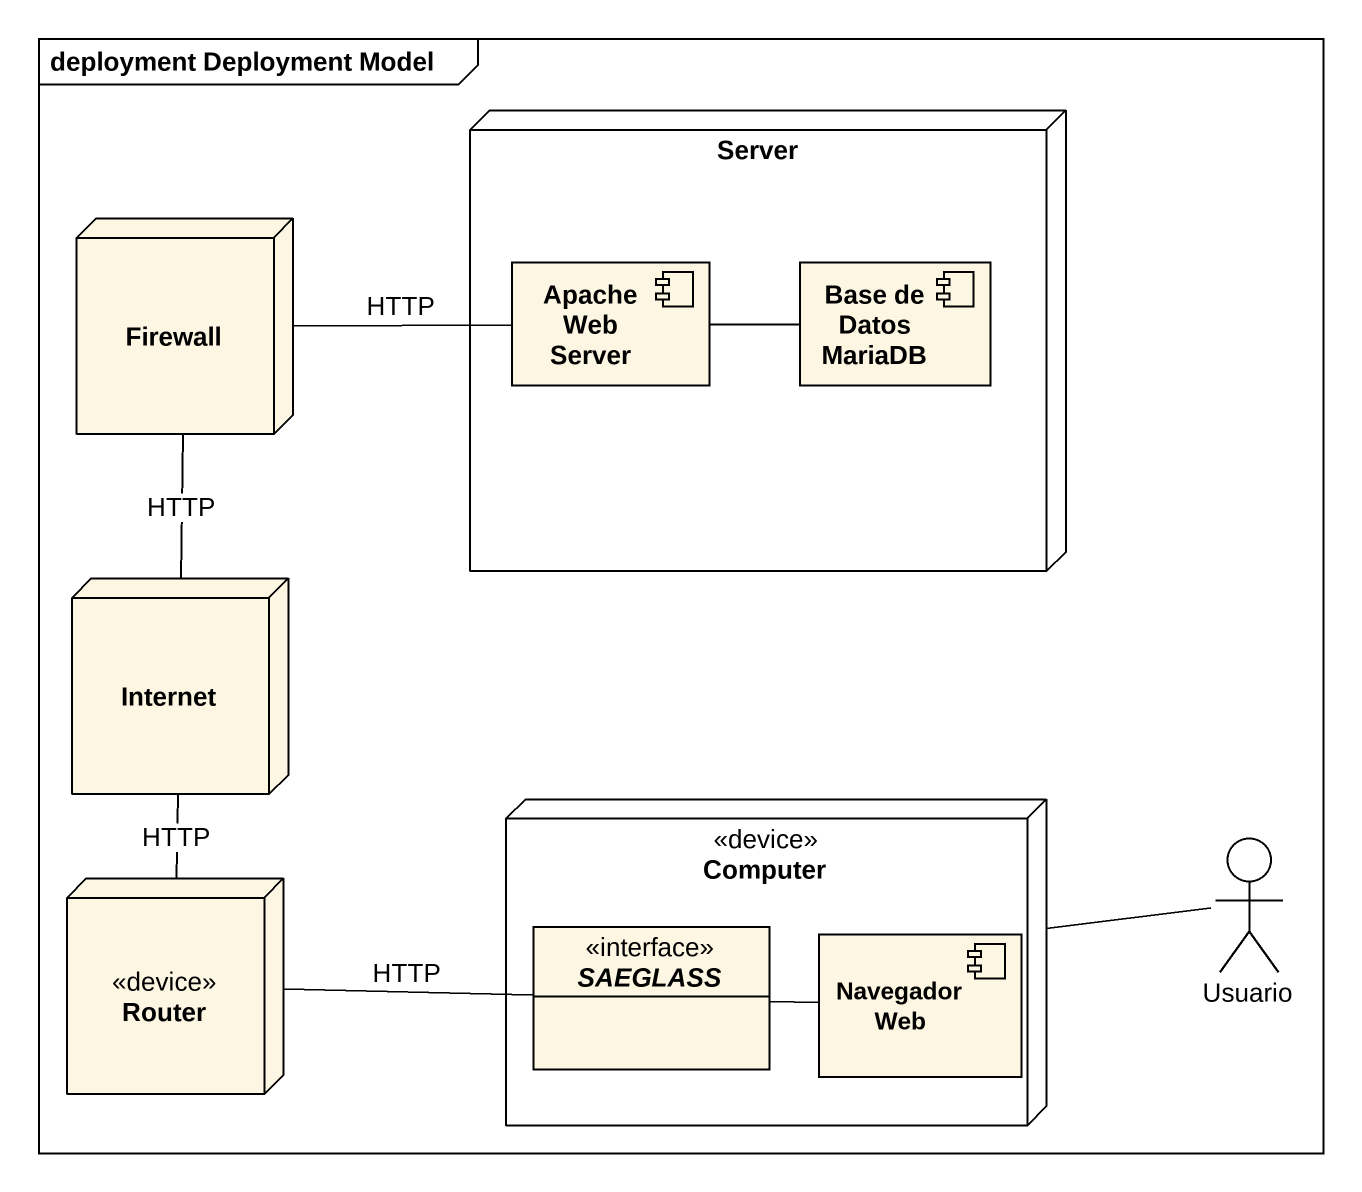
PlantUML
@startuml
mainframe deployment Deployment Model
allowmixing
hide circle
hide empty members
node Server {
  component "Apache Web Server" as Apache_Web_Server
  component "Base de Datos MariaDB" as Base_de_Datos_MariaDB
}
node Firewall
node Internet
node Computer <<device>> {
  interface SAEGLASS
  component "Navegador Web" as Navegador_Web
}
actor Usuario
node Router <<device>>
Firewall -right- Apache_Web_Server : HTTP
Apache_Web_Server -right- Base_de_Datos_MariaDB
Internet -up- Firewall : HTTP
Usuario -left- Computer
Router -up- Internet : HTTP
SAEGLASS -left- Router : HTTP
Navegador_Web -left- SAEGLASS
@enduml
